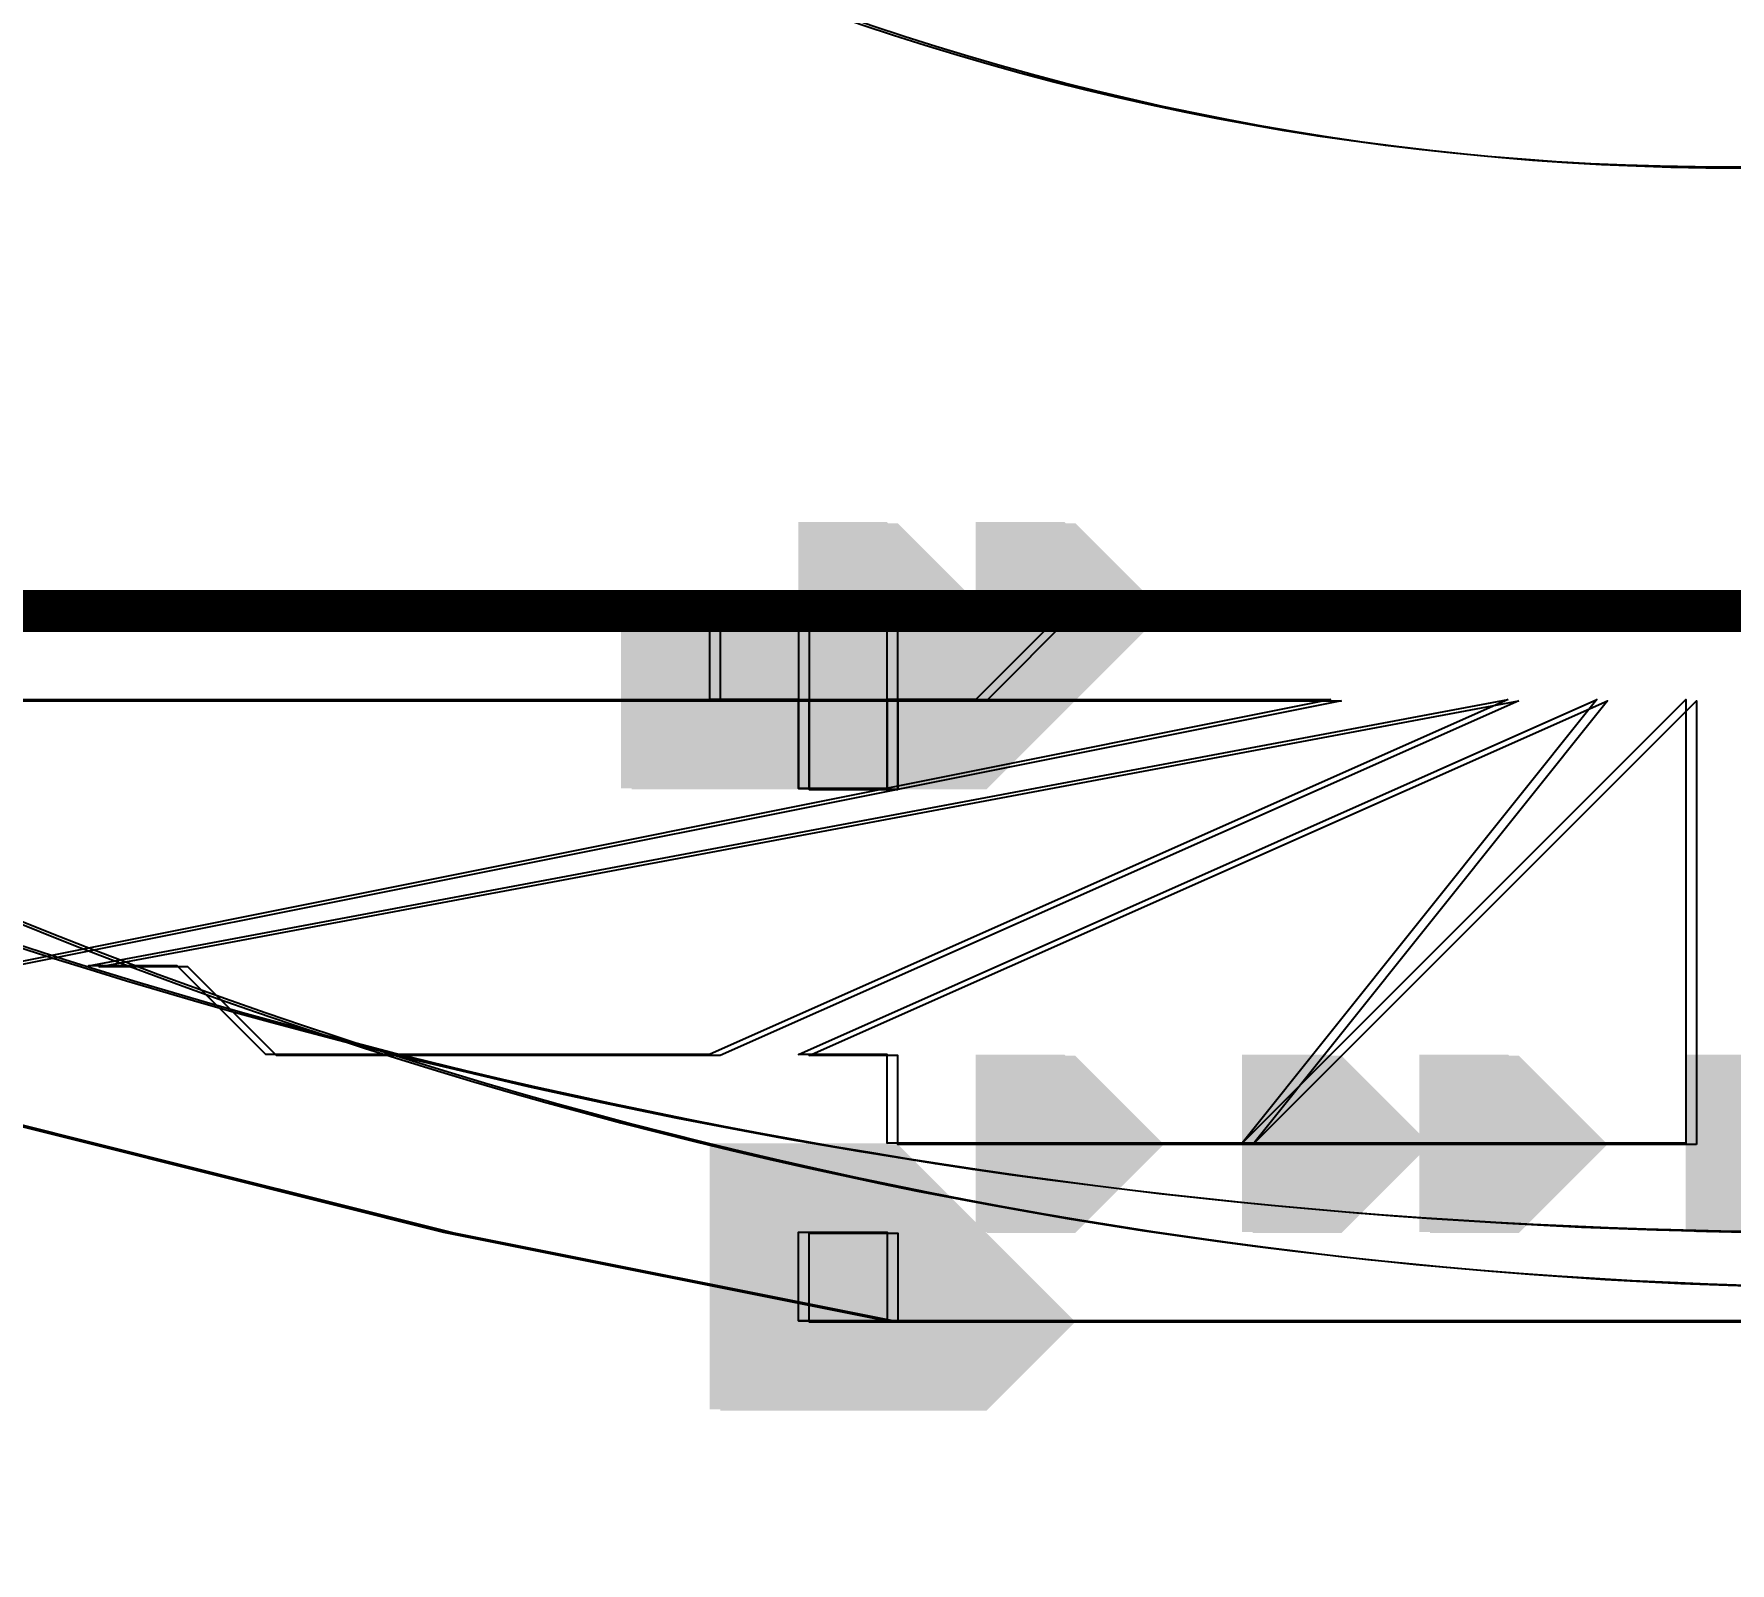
# Model space of a CAD drawing. Header units: millimetres. Extents: x -4447806 to 13389969, y -2188499 to 852203.
# Drawn here: x 3918656.2 to 3918737.2, y -597628.3 to -597555.4 of the extents above; entities that cross this region are included whole.
import ezdxf
from ezdxf import colors
from ezdxf.entities.mleader import LeaderData, LeaderLine
from ezdxf.math import Vec2, Vec3

# ---------------------------------------------------------------- set-up
doc = ezdxf.new("R2010")
doc.units = ezdxf.units.MM
doc.layers.add('АР_Отметки', color=250, linetype='Continuous', lineweight=15)
doc.layers.add('ТХ_обор_бытовое', color=14, linetype='Continuous')
doc.styles.add('ISOCPEUR', font='isocpeur.ttf', dxfattribs={"width": 0.7})

# ---------------------------------------------------------------- blocks, each defined once
blk = doc.blocks.new('У300')
at = {"layer": 'ТХ_обор_бытовое', "transparency": 33554559}
for points in [[(-230546.228, 67358.512), (-230550.461, 67358.512), (-230550.461, 67354.278), (-230546.228, 67350.045), (-230541.994, 67354.278), (-230541.994, 67358.512)], [(-230546.228, 67358.512), (-230550.461, 67358.512), (-230550.461, 67354.278), (-230546.228, 67350.045), (-230541.994, 67354.278), (-230541.994, 67358.512)], [(-230546.279, 67358.001), (-230550.512, 67358.001), (-230550.512, 67353.768), (-230546.279, 67349.534), (-230542.046, 67353.768), (-230542.046, 67358.001)], [(-230546.279, 67358.001), (-230550.512, 67358.001), (-230550.512, 67353.768), (-230546.279, 67349.534), (-230542.046, 67353.768), (-230542.046, 67358.001)], [(-230575.861, 67354.278), (-230580.095, 67354.278), (-230580.095, 67350.045), (-230575.861, 67345.811), (-230571.628, 67350.045), (-230571.628, 67354.278)], [(-230575.861, 67354.278), (-230580.095, 67354.278), (-230580.095, 67350.045), (-230575.861, 67345.811), (-230571.628, 67350.045), (-230571.628, 67354.278)], [(-230575.861, 67354.278), (-230580.095, 67354.278), (-230580.095, 67350.045), (-230575.861, 67345.811), (-230571.628, 67350.045), (-230571.628, 67354.278)], [(-230575.861, 67354.278), (-230580.095, 67354.278), (-230580.095, 67350.045), (-230575.861, 67345.811), (-230571.628, 67350.045), (-230571.628, 67354.278)], [(-230575.861, 67354.278), (-230580.095, 67354.278), (-230580.095, 67350.045), (-230575.861, 67345.811), (-230571.628, 67350.045), (-230571.628, 67354.278)], [(-230575.861, 67354.278), (-230580.095, 67354.278), (-230580.095, 67350.045), (-230575.861, 67345.811), (-230571.628, 67350.045), (-230571.628, 67354.278)], [(-230571.628, 67354.278), (-230575.861, 67354.278), (-230575.861, 67350.045), (-230571.628, 67345.811), (-230567.395, 67350.045), (-230567.395, 67354.278)], [(-230571.628, 67354.278), (-230575.861, 67354.278), (-230575.861, 67350.045), (-230571.628, 67345.811), (-230567.395, 67350.045), (-230567.395, 67354.278)], [(-230571.628, 67354.278), (-230575.861, 67354.278), (-230575.861, 67350.045), (-230571.628, 67345.811), (-230567.395, 67350.045), (-230567.395, 67354.278)], [(-230571.628, 67354.278), (-230575.861, 67354.278), (-230575.861, 67350.045), (-230571.628, 67345.811), (-230567.395, 67350.045), (-230567.395, 67354.278)], [(-230571.628, 67354.278), (-230575.861, 67354.278), (-230575.861, 67350.045), (-230571.628, 67345.811), (-230567.395, 67350.045), (-230567.395, 67354.278)], [(-230546.228, 67354.278), (-230550.461, 67354.278), (-230550.461, 67350.045), (-230546.228, 67345.811), (-230541.994, 67350.045), (-230541.994, 67354.278)], [(-230546.228, 67354.278), (-230550.461, 67354.278), (-230550.461, 67350.045), (-230546.228, 67345.811), (-230541.994, 67350.045), (-230541.994, 67354.278)], [(-230546.228, 67354.278), (-230550.461, 67354.278), (-230550.461, 67350.045), (-230546.228, 67345.811), (-230541.994, 67350.045), (-230541.994, 67354.278)], [(-230575.913, 67353.768), (-230580.146, 67353.768), (-230580.146, 67349.534), (-230575.913, 67345.301), (-230571.679, 67349.534), (-230571.679, 67353.768)], [(-230575.913, 67353.768), (-230580.146, 67353.768), (-230580.146, 67349.534), (-230575.913, 67345.301), (-230571.679, 67349.534), (-230571.679, 67353.768)], [(-230575.913, 67353.768), (-230580.146, 67353.768), (-230580.146, 67349.534), (-230575.913, 67345.301), (-230571.679, 67349.534), (-230571.679, 67353.768)], [(-230575.913, 67353.768), (-230580.146, 67353.768), (-230580.146, 67349.534), (-230575.913, 67345.301), (-230571.679, 67349.534), (-230571.679, 67353.768)], [(-230575.913, 67353.768), (-230580.146, 67353.768), (-230580.146, 67349.534), (-230575.913, 67345.301), (-230571.679, 67349.534), (-230571.679, 67353.768)], [(-230575.913, 67353.768), (-230580.146, 67353.768), (-230580.146, 67349.534), (-230575.913, 67345.301), (-230571.679, 67349.534), (-230571.679, 67353.768)], [(-230571.679, 67353.768), (-230575.913, 67353.768), (-230575.913, 67349.534), (-230571.679, 67345.301), (-230567.446, 67349.534), (-230567.446, 67353.768)], [(-230571.679, 67353.768), (-230575.913, 67353.768), (-230575.913, 67349.534), (-230571.679, 67345.301), (-230567.446, 67349.534), (-230567.446, 67353.768)], [(-230571.679, 67353.768), (-230575.913, 67353.768), (-230575.913, 67349.534), (-230571.679, 67345.301), (-230567.446, 67349.534), (-230567.446, 67353.768)], [(-230571.679, 67353.768), (-230575.913, 67353.768), (-230575.913, 67349.534), (-230571.679, 67345.301), (-230567.446, 67349.534), (-230567.446, 67353.768)], [(-230571.679, 67353.768), (-230575.913, 67353.768), (-230575.913, 67349.534), (-230571.679, 67345.301), (-230567.446, 67349.534), (-230567.446, 67353.768)], [(-230546.279, 67353.768), (-230550.512, 67353.768), (-230550.512, 67349.534), (-230546.279, 67345.301), (-230542.046, 67349.534), (-230542.046, 67353.768)], [(-230546.279, 67353.768), (-230550.512, 67353.768), (-230550.512, 67349.534), (-230546.279, 67345.301), (-230542.046, 67349.534), (-230542.046, 67353.768)], [(-230546.279, 67353.768), (-230550.512, 67353.768), (-230550.512, 67349.534), (-230546.279, 67345.301), (-230542.046, 67349.534), (-230542.046, 67353.768)], [(-230575.861, 67350.045), (-230580.095, 67350.045), (-230580.095, 67345.811), (-230575.861, 67341.578), (-230571.628, 67345.811), (-230571.628, 67350.045)], [(-230575.861, 67350.045), (-230580.095, 67350.045), (-230580.095, 67345.811), (-230575.861, 67341.578), (-230571.628, 67345.811), (-230571.628, 67350.045)], [(-230575.861, 67350.045), (-230580.095, 67350.045), (-230580.095, 67345.811), (-230575.861, 67341.578), (-230571.628, 67345.811), (-230571.628, 67350.045)], [(-230575.861, 67350.045), (-230580.095, 67350.045), (-230580.095, 67345.811), (-230575.861, 67341.578), (-230571.628, 67345.811), (-230571.628, 67350.045)], [(-230575.861, 67350.045), (-230580.095, 67350.045), (-230580.095, 67345.811), (-230575.861, 67341.578), (-230571.628, 67345.811), (-230571.628, 67350.045)], [(-230575.861, 67350.045), (-230580.095, 67350.045), (-230580.095, 67345.811), (-230575.861, 67341.578), (-230571.628, 67345.811), (-230571.628, 67350.045)], [(-230575.861, 67350.045), (-230580.095, 67350.045), (-230580.095, 67345.811), (-230575.861, 67341.578), (-230571.628, 67345.811), (-230571.628, 67350.045)], [(-230575.861, 67350.045), (-230580.095, 67350.045), (-230580.095, 67345.811), (-230575.861, 67341.578), (-230571.628, 67345.811), (-230571.628, 67350.045)], [(-230575.861, 67350.045), (-230580.095, 67350.045), (-230580.095, 67345.811), (-230575.861, 67341.578), (-230571.628, 67345.811), (-230571.628, 67350.045)], [(-230575.861, 67350.045), (-230580.095, 67350.045), (-230580.095, 67345.811), (-230575.861, 67341.578), (-230571.628, 67345.811), (-230571.628, 67350.045)], [(-230575.861, 67350.045), (-230580.095, 67350.045), (-230580.095, 67345.811), (-230575.861, 67341.578), (-230571.628, 67345.811), (-230571.628, 67350.045)], [(-230575.861, 67350.045), (-230580.095, 67350.045), (-230580.095, 67345.811), (-230575.861, 67341.578), (-230571.628, 67345.811), (-230571.628, 67350.045)], [(-230575.861, 67350.045), (-230580.095, 67350.045), (-230580.095, 67345.811), (-230575.861, 67341.578), (-230571.628, 67345.811), (-230571.628, 67350.045)], [(-230571.628, 67350.045), (-230575.861, 67350.045), (-230575.861, 67345.811), (-230571.628, 67341.578), (-230567.395, 67345.811), (-230567.395, 67350.045)], [(-230571.628, 67350.045), (-230575.861, 67350.045), (-230575.861, 67345.811), (-230571.628, 67341.578), (-230567.395, 67345.811), (-230567.395, 67350.045)], [(-230571.628, 67350.045), (-230575.861, 67350.045), (-230575.861, 67345.811), (-230571.628, 67341.578), (-230567.395, 67345.811), (-230567.395, 67350.045)], [(-230571.628, 67350.045), (-230575.861, 67350.045), (-230575.861, 67345.811), (-230571.628, 67341.578), (-230567.395, 67345.811), (-230567.395, 67350.045)], [(-230571.628, 67350.045), (-230575.861, 67350.045), (-230575.861, 67345.811), (-230571.628, 67341.578), (-230567.395, 67345.811), (-230567.395, 67350.045)], [(-230571.628, 67350.045), (-230575.861, 67350.045), (-230575.861, 67345.811), (-230571.628, 67341.578), (-230567.395, 67345.811), (-230567.395, 67350.045)], [(-230571.628, 67350.045), (-230575.861, 67350.045), (-230575.861, 67345.811), (-230571.628, 67341.578), (-230567.395, 67345.811), (-230567.395, 67350.045)], [(-230571.628, 67350.045), (-230575.861, 67350.045), (-230575.861, 67345.811), (-230571.628, 67341.578), (-230567.395, 67345.811), (-230567.395, 67350.045)], [(-230546.228, 67350.045), (-230550.461, 67350.045), (-230550.461, 67345.811), (-230546.228, 67341.578), (-230541.994, 67345.811), (-230541.994, 67350.045)], [(-230541.994, 67350.045), (-230546.228, 67350.045), (-230546.228, 67345.811), (-230541.994, 67341.578), (-230537.761, 67345.811), (-230537.761, 67350.045)], [(-230575.913, 67349.534), (-230580.146, 67349.534), (-230580.146, 67345.301), (-230575.913, 67341.067), (-230571.679, 67345.301), (-230571.679, 67349.534)], [(-230575.913, 67349.534), (-230580.146, 67349.534), (-230580.146, 67345.301), (-230575.913, 67341.067), (-230571.679, 67345.301), (-230571.679, 67349.534)], [(-230575.913, 67349.534), (-230580.146, 67349.534), (-230580.146, 67345.301), (-230575.913, 67341.067), (-230571.679, 67345.301), (-230571.679, 67349.534)], [(-230575.913, 67349.534), (-230580.146, 67349.534), (-230580.146, 67345.301), (-230575.913, 67341.067), (-230571.679, 67345.301), (-230571.679, 67349.534)], [(-230575.913, 67349.534), (-230580.146, 67349.534), (-230580.146, 67345.301), (-230575.913, 67341.067), (-230571.679, 67345.301), (-230571.679, 67349.534)], [(-230575.913, 67349.534), (-230580.146, 67349.534), (-230580.146, 67345.301), (-230575.913, 67341.067), (-230571.679, 67345.301), (-230571.679, 67349.534)], [(-230575.913, 67349.534), (-230580.146, 67349.534), (-230580.146, 67345.301), (-230575.913, 67341.067), (-230571.679, 67345.301), (-230571.679, 67349.534)], [(-230575.913, 67349.534), (-230580.146, 67349.534), (-230580.146, 67345.301), (-230575.913, 67341.067), (-230571.679, 67345.301), (-230571.679, 67349.534)], [(-230575.913, 67349.534), (-230580.146, 67349.534), (-230580.146, 67345.301), (-230575.913, 67341.067), (-230571.679, 67345.301), (-230571.679, 67349.534)], [(-230575.913, 67349.534), (-230580.146, 67349.534), (-230580.146, 67345.301), (-230575.913, 67341.067), (-230571.679, 67345.301), (-230571.679, 67349.534)], [(-230575.913, 67349.534), (-230580.146, 67349.534), (-230580.146, 67345.301), (-230575.913, 67341.067), (-230571.679, 67345.301), (-230571.679, 67349.534)], [(-230575.913, 67349.534), (-230580.146, 67349.534), (-230580.146, 67345.301), (-230575.913, 67341.067), (-230571.679, 67345.301), (-230571.679, 67349.534)], [(-230575.913, 67349.534), (-230580.146, 67349.534), (-230580.146, 67345.301), (-230575.913, 67341.067), (-230571.679, 67345.301), (-230571.679, 67349.534)], [(-230571.679, 67349.534), (-230575.913, 67349.534), (-230575.913, 67345.301), (-230571.679, 67341.067), (-230567.446, 67345.301), (-230567.446, 67349.534)], [(-230571.679, 67349.534), (-230575.913, 67349.534), (-230575.913, 67345.301), (-230571.679, 67341.067), (-230567.446, 67345.301), (-230567.446, 67349.534)], [(-230571.679, 67349.534), (-230575.913, 67349.534), (-230575.913, 67345.301), (-230571.679, 67341.067), (-230567.446, 67345.301), (-230567.446, 67349.534)], [(-230571.679, 67349.534), (-230575.913, 67349.534), (-230575.913, 67345.301), (-230571.679, 67341.067), (-230567.446, 67345.301), (-230567.446, 67349.534)], [(-230571.679, 67349.534), (-230575.913, 67349.534), (-230575.913, 67345.301), (-230571.679, 67341.067), (-230567.446, 67345.301), (-230567.446, 67349.534)], [(-230571.679, 67349.534), (-230575.913, 67349.534), (-230575.913, 67345.301), (-230571.679, 67341.067), (-230567.446, 67345.301), (-230567.446, 67349.534)], [(-230571.679, 67349.534), (-230575.913, 67349.534), (-230575.913, 67345.301), (-230571.679, 67341.067), (-230567.446, 67345.301), (-230567.446, 67349.534)], [(-230571.679, 67349.534), (-230575.913, 67349.534), (-230575.913, 67345.301), (-230571.679, 67341.067), (-230567.446, 67345.301), (-230567.446, 67349.534)], [(-230546.279, 67349.534), (-230550.512, 67349.534), (-230550.512, 67345.301), (-230546.279, 67341.067), (-230542.046, 67345.301), (-230542.046, 67349.534)], [(-230542.046, 67349.534), (-230546.279, 67349.534), (-230546.279, 67345.301), (-230542.046, 67341.067), (-230537.812, 67345.301), (-230537.812, 67349.534)], [(-230575.913, 67345.301), (-230580.146, 67345.301), (-230580.146, 67341.067), (-230575.913, 67336.834), (-230571.679, 67341.067), (-230571.679, 67345.301)], [(-230575.861, 67345.811), (-230580.095, 67345.811), (-230580.095, 67341.578), (-230575.861, 67337.345), (-230571.628, 67341.578), (-230571.628, 67345.811)], [(-230546.279, 67345.301), (-230550.512, 67345.301), (-230550.512, 67341.067), (-230546.279, 67336.834), (-230542.046, 67341.067), (-230542.046, 67345.301)], [(-230546.279, 67345.301), (-230550.512, 67345.301), (-230550.512, 67341.067), (-230546.279, 67336.834), (-230542.046, 67341.067), (-230542.046, 67345.301)], [(-230546.279, 67345.301), (-230550.512, 67345.301), (-230550.512, 67341.067), (-230546.279, 67336.834), (-230542.046, 67341.067), (-230542.046, 67345.301)], [(-230546.279, 67345.301), (-230550.512, 67345.301), (-230550.512, 67341.067), (-230546.279, 67336.834), (-230542.046, 67341.067), (-230542.046, 67345.301)], [(-230546.228, 67345.811), (-230550.461, 67345.811), (-230550.461, 67341.578), (-230546.228, 67337.345), (-230541.994, 67341.578), (-230541.994, 67345.811)], [(-230546.228, 67345.811), (-230550.461, 67345.811), (-230550.461, 67341.578), (-230546.228, 67337.345), (-230541.994, 67341.578), (-230541.994, 67345.811)], [(-230546.228, 67345.811), (-230550.461, 67345.811), (-230550.461, 67341.578), (-230546.228, 67337.345), (-230541.994, 67341.578), (-230541.994, 67345.811)], [(-230546.228, 67345.811), (-230550.461, 67345.811), (-230550.461, 67341.578), (-230546.228, 67337.345), (-230541.994, 67341.578), (-230541.994, 67345.811)], [(-230567.395, 67341.578), (-230571.628, 67341.578), (-230571.628, 67337.345), (-230567.395, 67333.111), (-230563.161, 67337.345), (-230563.161, 67341.578)], [(-230541.994, 67341.578), (-230546.228, 67341.578), (-230546.228, 67337.345), (-230541.994, 67333.111), (-230537.761, 67337.345), (-230537.761, 67341.578)], [(-230541.994, 67341.578), (-230546.228, 67341.578), (-230546.228, 67337.345), (-230541.994, 67333.111), (-230537.761, 67337.345), (-230537.761, 67341.578)], [(-230567.446, 67341.067), (-230571.679, 67341.067), (-230571.679, 67336.834), (-230567.446, 67332.601), (-230563.212, 67336.834), (-230563.212, 67341.067)], [(-230542.046, 67341.067), (-230546.279, 67341.067), (-230546.279, 67336.834), (-230542.046, 67332.601), (-230537.812, 67336.834), (-230537.812, 67341.067)], [(-230542.046, 67341.067), (-230546.279, 67341.067), (-230546.279, 67336.834), (-230542.046, 67332.601), (-230537.812, 67336.834), (-230537.812, 67341.067)], [(-230567.446, 67328.367), (-230571.679, 67328.367), (-230571.679, 67324.134), (-230567.446, 67319.901), (-230563.212, 67324.134), (-230563.212, 67328.367)], [(-230567.395, 67328.878), (-230571.628, 67328.878), (-230571.628, 67324.645), (-230567.395, 67320.411), (-230563.161, 67324.645), (-230563.161, 67328.878)], [(-230567.395, 67320.411), (-230571.628, 67320.411), (-230571.628, 67316.178), (-230567.395, 67311.945), (-230563.161, 67316.178), (-230563.161, 67320.411)], [(-230567.446, 67319.901), (-230571.679, 67319.901), (-230571.679, 67315.667), (-230567.446, 67311.434), (-230563.212, 67315.667), (-230563.212, 67319.901)], [(-230567.446, 67307.201), (-230571.679, 67307.201), (-230571.679, 67302.967), (-230567.446, 67298.734), (-230563.212, 67302.967), (-230563.212, 67307.201)], [(-230567.395, 67307.711), (-230571.628, 67307.711), (-230571.628, 67303.478), (-230567.395, 67299.244), (-230563.161, 67303.478), (-230563.161, 67307.711)]]:
    blk.add_hatch(color=256, dxfattribs=at).paths.add_polyline_path(points)
at = {"layer": 'ТХ_обор_бытовое', "const_width": 2}
blk.add_lwpolyline([(-230216.026, 67468.579), (-230216.026, 67142.61), (-230541.994, 67142.61), (-230541.994, 67468.579)], close=True, dxfattribs=at)
at = {"layer": 'ТХ_обор_бытовое'}
for points in [[(-230567.395, 67214.577), (-230571.628, 67235.744), (-230571.628, 67252.678), (-230575.861, 67278.078), (-230575.861, 67299.244), (-230575.861, 67324.645), (-230575.861, 67345.811), (-230571.628, 67366.978), (-230567.395, 67383.912), (-230563.161, 67400.845)], [(-230563.161, 67400.845), (-230567.395, 67383.912), (-230571.628, 67366.978), (-230575.861, 67345.811), (-230575.861, 67324.645), (-230575.861, 67299.244), (-230575.861, 67278.078), (-230571.628, 67252.678), (-230571.628, 67235.744), (-230567.395, 67214.577)], [(-230567.395, 67214.577), (-230571.628, 67235.744), (-230571.628, 67252.678), (-230575.861, 67278.078), (-230575.861, 67299.244), (-230575.861, 67324.645), (-230575.861, 67345.811), (-230571.628, 67366.978), (-230567.395, 67383.912), (-230563.161, 67400.845), (-230558.928, 67413.545), (-230554.695, 67422.012), (-230541.994, 67430.479)], [(-230571.628, 67366.978), (-230575.861, 67345.811), (-230575.861, 67324.645), (-230575.861, 67299.244), (-230575.861, 67278.078)], [(-230541.994, 67354.278), (-230546.228, 67354.278), (-230546.228, 67350.045), (-230550.461, 67350.045), (-230550.461, 67345.811), (-230546.228, 67345.811), (-230546.228, 67341.578), (-230541.994, 67337.345), (-230546.228, 67341.578), (-230546.228, 67345.811), (-230550.461, 67345.811), (-230550.461, 67350.045), (-230546.228, 67350.045), (-230546.228, 67354.278)], [(-230575.861, 67350.045), (-230575.861, 67345.811), (-230575.861, 67350.045), (-230571.628, 67350.045), (-230571.628, 67345.811), (-230575.861, 67345.811)], [(-230541.994, 67350.045), (-230546.228, 67350.045), (-230546.228, 67345.811), (-230541.994, 67345.811)]]:
    blk.add_lwpolyline(points, dxfattribs=at)
at = {"layer": 'ТХ_обор_бытовое', "elevation": -0.565}
for points in [[(-230567.446, 67214.067), (-230571.679, 67235.233), (-230571.679, 67252.167), (-230575.913, 67277.567), (-230575.913, 67298.734), (-230575.913, 67324.134), (-230575.913, 67345.301), (-230571.679, 67366.468), (-230567.446, 67383.401), (-230563.212, 67400.335)], [(-230563.212, 67400.335), (-230567.446, 67383.401), (-230571.679, 67366.468), (-230575.913, 67345.301), (-230575.913, 67324.134), (-230575.913, 67298.734), (-230575.913, 67277.567), (-230571.679, 67252.167), (-230571.679, 67235.233), (-230567.446, 67214.067)], [(-230567.446, 67214.067), (-230571.679, 67235.233), (-230571.679, 67252.167), (-230575.913, 67277.567), (-230575.913, 67298.734), (-230575.913, 67324.134), (-230575.913, 67345.301), (-230571.679, 67366.468), (-230567.446, 67383.401), (-230563.212, 67400.335), (-230558.979, 67413.035), (-230554.746, 67421.501), (-230542.046, 67429.968)], [(-230571.679, 67366.468), (-230575.913, 67345.301), (-230575.913, 67324.134), (-230575.913, 67298.734), (-230575.913, 67277.567)], [(-230542.046, 67353.768), (-230546.279, 67353.768), (-230546.279, 67349.534), (-230550.512, 67349.534), (-230550.512, 67345.301), (-230546.279, 67345.301), (-230546.279, 67341.067), (-230542.046, 67336.834), (-230546.279, 67341.067), (-230546.279, 67345.301), (-230550.512, 67345.301), (-230550.512, 67349.534), (-230546.279, 67349.534), (-230546.279, 67353.768)], [(-230575.913, 67349.534), (-230575.913, 67345.301), (-230575.913, 67349.534), (-230571.679, 67349.534), (-230571.679, 67345.301), (-230575.913, 67345.301)], [(-230542.046, 67349.534), (-230546.279, 67349.534), (-230546.279, 67345.301), (-230542.046, 67345.301)]]:
    blk.add_lwpolyline(points, dxfattribs=at)
blk.add_lwpolyline([(-230546.279, 67417.268), (-230542.046, 67417.268, 0.248454), (-230550.512, 67192.9, -0.207133)], format="xyb", close=True, dxfattribs=at)
at = {"layer": 'ТХ_обор_бытовое'}
blk.add_lwpolyline([(-230546.228, 67417.779), (-230541.994, 67417.779, 0.248454), (-230550.461, 67193.41, -0.207133)], format="xyb", close=True, dxfattribs=at)
for points in [[(-230546.228, 67324.645), (-230558.928, 67388.145), (-230558.928, 67392.378), (-230554.695, 67400.845), (-230554.695, 67405.078), (-230550.461, 67409.312), (-230546.228, 67413.545)], [(-230546.228, 67316.178), (-230563.161, 67354.278), (-230563.161, 67358.512), (-230563.161, 67362.745), (-230563.161, 67366.978), (-230563.161, 67371.212), (-230563.161, 67375.445), (-230558.928, 67379.678), (-230558.928, 67383.912)], [(-230567.395, 67328.878), (-230567.395, 67333.111), (-230567.395, 67337.345), (-230567.395, 67341.578), (-230567.395, 67345.811), (-230563.161, 67345.811), (-230563.161, 67350.045), (-230546.228, 67311.945)], [(-230567.395, 67307.711), (-230567.395, 67311.945), (-230567.395, 67316.178), (-230567.395, 67320.411), (-230567.395, 67324.645), (-230567.395, 67328.878), (-230546.228, 67307.711)]]:
    blk.add_lwpolyline(points, close=True, dxfattribs=at)
at = {"layer": 'ТХ_обор_бытовое', "elevation": -0.565}
for points in [[(-230546.279, 67324.134), (-230558.979, 67387.634), (-230558.979, 67391.868), (-230554.746, 67400.335), (-230554.746, 67404.568), (-230550.512, 67408.801), (-230546.279, 67413.035)], [(-230546.279, 67315.667), (-230563.212, 67353.768), (-230563.212, 67358.001), (-230563.212, 67362.234), (-230563.212, 67366.468), (-230563.212, 67370.701), (-230563.212, 67374.934), (-230558.979, 67379.168), (-230558.979, 67383.401)], [(-230567.446, 67328.367), (-230567.446, 67332.601), (-230567.446, 67336.834), (-230567.446, 67341.067), (-230567.446, 67345.301), (-230563.212, 67345.301), (-230563.212, 67349.534), (-230546.279, 67311.434)], [(-230567.446, 67307.201), (-230567.446, 67311.434), (-230567.446, 67315.667), (-230567.446, 67319.901), (-230567.446, 67324.134), (-230567.446, 67328.367), (-230546.279, 67307.201)]]:
    blk.add_lwpolyline(points, close=True, dxfattribs=at)
at = {"layer": 'ТХ_обор_бытовое'}
for centre in [(-230391.761, 67305.084, -0.565), (-230391.761, 67305.084, -0.565), (-230391.71, 67305.595), (-230391.71, 67305.595)]:
    blk.add_circle(centre, 129.117, dxfattribs=at)
blk = doc.blocks.new('_DotSmall')
at = {"color": 0, "linetype": 'ByBlock', "const_width": 0.5}
blk.add_lwpolyline([(-0.0625, 0, 1), (0.0625, 0, 1)], format="xyb", close=True, dxfattribs=at)

msp = doc.modelspace()

# ---------------------------------------------------------------- block references
at = {"layer": 'ТХ_обор_бытовое', "rotation": 90}
msp.add_blockref('У300', (3986042.751, -367040.918), dxfattribs=at)

# ---------------------------------------------------------------- leaders
at = {"layer": 'АР_Отметки'}
ml = msp.add_multileader_mtext('Standard', dxfattribs=at)
ml.set_content('+12,650', color=256, style='ISOCPEUR')
ml.set_leader_properties(color=256, linetype='Continuous', lineweight=-1)
ml.set_arrow_properties(name='DOTSMALL')
ml.build(insert=Vec2(0, 0))
ml.multileader.update_dxf_attribs({"has_text_frame": 1, "text_left_attachment_type": 4, "text_right_attachment_type": 4, "dogleg_length": 100, "arrow_head_size": 180})
ctx = ml.context
ctx.base_point, ctx.char_height, ctx.arrow_head_size, ctx.landing_gap_size, ctx.plane_origin = Vec3(4173192.858, -616454.571), 250, 180, 50, Vec3(4198428.775, -628077.691)
ctx.left_attachment, ctx.right_attachment = 4, 4
notes = []
notes.append((ctx, [(0, (0, 0, 0), (0, 0), (1, 0), 1, [])]))
ctx.mtext.insert, ctx.mtext.width, ctx.mtext.line_spacing_style, ctx.mtext.flow_direction = Vec3(4173242.858, -616121.238), 852.69703, 2, 5
ml = msp.add_multileader_mtext('Standard', dxfattribs=at)
ml.set_content('+12,200', color=256, style='ISOCPEUR')
ml.set_leader_properties(color=256, linetype='Continuous', lineweight=-1)
ml.set_arrow_properties(name='DOTSMALL')
ml.build(insert=Vec2(0, 0))
ml.multileader.update_dxf_attribs({"has_text_frame": 1, "text_left_attachment_type": 4, "text_right_attachment_type": 4, "dogleg_length": 100, "arrow_head_size": 180})
ctx = ml.context
ctx.base_point, ctx.char_height, ctx.arrow_head_size, ctx.landing_gap_size, ctx.plane_origin = Vec3(4173192.858, -615870.252), 250, 180, 50, Vec3(4198428.775, -627493.371)
ctx.left_attachment, ctx.right_attachment = 4, 4
notes.append((ctx, [(0, (0, 0, 0), (0, 0), (1, 0), 1, [])]))
ctx.mtext.insert, ctx.mtext.width, ctx.mtext.line_spacing_style, ctx.mtext.flow_direction = Vec3(4173242.858, -615536.919), 852.69703, 2, 5
ml = msp.add_multileader_mtext('Standard', dxfattribs=at)
ml.set_content('+12,200', color=256, style='ISOCPEUR')
ml.set_leader_properties(color=256, linetype='Continuous', lineweight=-1)
ml.set_arrow_properties(name='DOTSMALL')
ml.build(insert=Vec2(0, 0))
ml.multileader.update_dxf_attribs({"has_text_frame": 1, "text_left_attachment_type": 4, "text_right_attachment_type": 4, "dogleg_length": 100, "arrow_head_size": 180})
ctx = ml.context
ctx.base_point, ctx.char_height, ctx.arrow_head_size, ctx.landing_gap_size, ctx.plane_origin, ctx.plane_x_axis, ctx.plane_y_axis = Vec3(4194345.654, -603413.45), 250, 180, 50, Vec3(4206493.181, -578177.533), Vec3(0, 1), Vec3(-1, 0)
ctx.left_attachment, ctx.right_attachment = 4, 4
notes.append((ctx, [(0, (0, 0, 0), (0, 0), (1, 0), 1, [])]))
ctx.mtext.insert, ctx.mtext.text_direction, ctx.mtext.rotation, ctx.mtext.width, ctx.mtext.line_spacing_style, ctx.mtext.flow_direction = Vec3(4194012.32, -603363.45), Vec3(0, 1), 1.570796, 852.69703, 2, 5
ml = msp.add_multileader_mtext('Standard', dxfattribs=at)
ml.set_content('+12,200', color=256, style='ISOCPEUR')
ml.set_leader_properties(color=256, linetype='Continuous', lineweight=-1)
ml.set_arrow_properties(name='DOTSMALL')
ml.build(insert=Vec2(0, 0))
ml.multileader.update_dxf_attribs({"has_text_frame": 1, "text_left_attachment_type": 4, "text_right_attachment_type": 4, "dogleg_length": 100, "arrow_head_size": 180})
ctx = ml.context
ctx.base_point, ctx.char_height, ctx.arrow_head_size, ctx.landing_gap_size, ctx.plane_origin, ctx.plane_x_axis, ctx.plane_y_axis = Vec3(4203973.128, -603306.386), 250, 180, 50, Vec3(4216120.655, -578070.469), Vec3(0, 1), Vec3(-1, 0)
ctx.left_attachment, ctx.right_attachment = 4, 4
notes.append((ctx, [(0, (0, 0, 0), (0, 0), (1, 0), 1, [])]))
ctx.mtext.insert, ctx.mtext.text_direction, ctx.mtext.rotation, ctx.mtext.width, ctx.mtext.line_spacing_style, ctx.mtext.flow_direction = Vec3(4203639.795, -603256.386), Vec3(0, 1), 1.570796, 852.69703, 2, 5
ml = msp.add_multileader_mtext('Standard', dxfattribs=at)
ml.set_content('+11,900', color=256, style='ISOCPEUR')
ml.set_leader_properties(color=256, linetype='Continuous', lineweight=-1)
ml.set_arrow_properties(name='DOTSMALL')
ml.build(insert=Vec2(0, 0))
ml.multileader.update_dxf_attribs({"has_text_frame": 1, "text_left_attachment_type": 4, "text_right_attachment_type": 4, "dogleg_length": 100, "arrow_head_size": 180})
ctx = ml.context
ctx.base_point, ctx.char_height, ctx.arrow_head_size, ctx.landing_gap_size, ctx.plane_origin = Vec3(4224115.308, -615082.206), 250, 180, 50, Vec3(4249351.225, -627229.733)
ctx.left_attachment, ctx.right_attachment = 4, 4
notes.append((ctx, [(0, (0, 0, 0), (0, 0), (1, 0), 1, [])]))
ctx.mtext.insert, ctx.mtext.rotation, ctx.mtext.width, ctx.mtext.line_spacing_style, ctx.mtext.flow_direction = Vec3(4224165.308, -614748.873), 6.283185, 852.69703, 2, 5
ml = msp.add_multileader_mtext('Standard', dxfattribs=at)
ml.set_content('+8,000', color=256, style='ISOCPEUR')
ml.set_leader_properties(color=256, linetype='Continuous', lineweight=-1)
ml.set_arrow_properties(name='DOTSMALL')
ml.build(insert=Vec2(0, 0))
ml.multileader.update_dxf_attribs({"has_text_frame": 1, "text_left_attachment_type": 4, "text_right_attachment_type": 4, "dogleg_length": 100, "arrow_head_size": 180})
ctx = ml.context
ctx.base_point, ctx.char_height, ctx.arrow_head_size, ctx.landing_gap_size, ctx.plane_origin = Vec3(4086928.371, -613494.71), 250, 180, 50, Vec3(4111814.34, -625819.264)
ctx.left_attachment, ctx.right_attachment = 4, 4
notes.append((ctx, [(0, (0, 0, 0), (0, 0), (1, 0), 1, [])]))
ctx.mtext.insert, ctx.mtext.rotation, ctx.mtext.width, ctx.mtext.line_spacing_style, ctx.mtext.flow_direction = Vec3(4086978.371, -613161.377), 6.283185, 852.69703, 2, 5
ml = msp.add_multileader_mtext('Standard', dxfattribs=at)
ml.set_content('+8,300', color=256, style='ISOCPEUR')
ml.set_leader_properties(color=256, linetype='Continuous', lineweight=-1)
ml.set_arrow_properties(name='DOTSMALL')
ml.build(insert=Vec2(0, 0))
ml.multileader.update_dxf_attribs({"has_text_frame": 1, "text_left_attachment_type": 4, "text_right_attachment_type": 4, "dogleg_length": 100, "arrow_head_size": 180})
ctx = ml.context
ctx.base_point, ctx.char_height, ctx.arrow_head_size, ctx.landing_gap_size, ctx.plane_origin, ctx.plane_x_axis, ctx.plane_y_axis = Vec3(4067022.488, -603621.469), 250, 180, 50, Vec3(4077000.755, -579152.505), Vec3(0, 1), Vec3(-1, 0)
ctx.left_attachment, ctx.right_attachment = 4, 4
notes.append((ctx, [(0, (0, 0, 0), (0, 0), (1, 0), 1, [])]))
ctx.mtext.insert, ctx.mtext.text_direction, ctx.mtext.rotation, ctx.mtext.width, ctx.mtext.line_spacing_style, ctx.mtext.flow_direction = Vec3(4066689.155, -603571.469), Vec3(0, 1), 1.570796, 852.69703, 2, 5
ml = msp.add_multileader_mtext('Standard', dxfattribs=at)
ml.set_content('+8,300', color=256, style='ISOCPEUR')
ml.set_leader_properties(color=256, linetype='Continuous', lineweight=-1)
ml.set_arrow_properties(name='DOTSMALL')
ml.build(insert=Vec2(0, 0))
ml.multileader.update_dxf_attribs({"has_text_frame": 1, "text_left_attachment_type": 4, "text_right_attachment_type": 4, "dogleg_length": 100, "arrow_head_size": 180})
ctx = ml.context
ctx.base_point, ctx.char_height, ctx.arrow_head_size, ctx.landing_gap_size, ctx.plane_origin, ctx.plane_x_axis, ctx.plane_y_axis = Vec3(4057374.135, -603621.468), 250, 180, 50, Vec3(4067352.402, -579152.505), Vec3(0, 1), Vec3(-1, 0)
ctx.left_attachment, ctx.right_attachment = 4, 4
notes.append((ctx, [(0, (0, 0, 0), (0, 0), (1, 0), 1, [])]))
ctx.mtext.insert, ctx.mtext.text_direction, ctx.mtext.rotation, ctx.mtext.width, ctx.mtext.line_spacing_style, ctx.mtext.flow_direction = Vec3(4057040.802, -603571.468), Vec3(0, 1), 1.570796, 852.69703, 2, 5
ml = msp.add_multileader_mtext('Standard', dxfattribs=at)
ml.set_content('%%P0,000', color=256, style='ISOCPEUR')
ml.set_leader_properties(color=256, linetype='Continuous', lineweight=-1)
ml.set_arrow_properties(name='DOTSMALL')
ml.build(insert=Vec2(0, 0))
ml.multileader.update_dxf_attribs({"has_text_frame": 1, "text_left_attachment_type": 4, "text_right_attachment_type": 4, "dogleg_length": 100, "arrow_head_size": 180})
ctx = ml.context
ctx.base_point, ctx.char_height, ctx.arrow_head_size, ctx.landing_gap_size, ctx.plane_origin = Vec3(3974787.854, -606606.833), 250, 180, 50, Vec3(3974706.46, -607874.397)
ctx.left_attachment, ctx.right_attachment = 4, 4
notes.append((ctx, [(0, (0, 0, 0), (0, 0), (1, 0), 1, [])]))
ctx.mtext.insert, ctx.mtext.width, ctx.mtext.line_spacing_style, ctx.mtext.flow_direction = Vec3(3974837.854, -606273.5), 852.69703, 2, 5
ml = msp.add_multileader_mtext('Standard', dxfattribs=at)
ml.set_content('%%P0,000', color=256, style='ISOCPEUR')
ml.set_leader_properties(color=256, linetype='Continuous', lineweight=-1)
ml.set_arrow_properties(name='DOTSMALL')
ml.build(insert=Vec2(0, 0))
ml.multileader.update_dxf_attribs({"has_text_frame": 1, "text_left_attachment_type": 4, "text_right_attachment_type": 4, "dogleg_length": 100, "arrow_head_size": 180})
ctx = ml.context
ctx.base_point, ctx.char_height, ctx.arrow_head_size, ctx.landing_gap_size, ctx.plane_origin = Vec3(4512057.738, -603050.341), 250, 180, 50, Vec3(4511976.345, -604317.905)
ctx.left_attachment, ctx.right_attachment = 4, 4
notes.append((ctx, [(0, (0, 0, 0), (0, 0), (1, 0), 1, [])]))
ctx.mtext.insert, ctx.mtext.width, ctx.mtext.line_spacing_style, ctx.mtext.flow_direction = Vec3(4512107.738, -602717.008), 852.69703, 2, 5
ml = msp.add_multileader_mtext('Standard', dxfattribs=at)
ml.set_content('+15,850', color=256, style='ISOCPEUR')
ml.set_leader_properties(color=256, linetype='Continuous', lineweight=-1)
ml.set_arrow_properties(name='DOTSMALL')
ml.build(insert=Vec2(0, 0))
ml.multileader.update_dxf_attribs({"has_text_frame": 1, "text_left_attachment_type": 4, "text_right_attachment_type": 4, "dogleg_length": 100, "arrow_head_size": 180})
ctx = ml.context
ctx.base_point, ctx.char_height, ctx.arrow_head_size, ctx.landing_gap_size, ctx.plane_origin = Vec3(4326314.661, -599312.804), 250, 180, 50, Vec3(4327239.664, -601656.393)
ctx.left_attachment, ctx.right_attachment = 4, 4
notes.append((ctx, [(0, (0, 0, 0), (0, 0), (1, 0), 1, [])]))
ctx.mtext.insert, ctx.mtext.width, ctx.mtext.line_spacing_style, ctx.mtext.flow_direction = Vec3(4326364.661, -598979.47), 852.69703, 2, 5
ml = msp.add_multileader_mtext('Standard', dxfattribs=at)
ml.set_content('%%P0,000', color=256, style='ISOCPEUR')
ml.set_leader_properties(color=256, linetype='Continuous', lineweight=-1)
ml.set_arrow_properties(name='DOTSMALL')
ml.build(insert=Vec2(0, 0))
ml.multileader.update_dxf_attribs({"has_text_frame": 1, "text_left_attachment_type": 4, "text_right_attachment_type": 4, "dogleg_length": 100, "arrow_head_size": 180})
ctx = ml.context
ctx.base_point, ctx.char_height, ctx.arrow_head_size, ctx.landing_gap_size, ctx.plane_origin = Vec3(4109319.716, -604220.7, 0), 250, 180, 50, Vec3(4109238.323, -605488.264, 0)
ctx.left_attachment, ctx.right_attachment = 4, 4
notes.append((ctx, [(0, (0, 0, 0), (0, 0), (1, 0), 1, [])]))
ctx.mtext.insert, ctx.mtext.width, ctx.mtext.line_spacing_style, ctx.mtext.flow_direction = Vec3(4109369.716, -603887.367, 0), 852.69703, 2, 5
ml = msp.add_multileader_mtext('Standard', dxfattribs=at)
ml.set_content('%%P0,000', color=256, style='ISOCPEUR')
ml.set_leader_properties(color=256, linetype='Continuous', lineweight=-1)
ml.set_arrow_properties(name='DOTSMALL')
ml.build(insert=Vec2(0, 0))
ml.multileader.update_dxf_attribs({"has_text_frame": 1, "text_left_attachment_type": 4, "text_right_attachment_type": 4, "dogleg_length": 100, "arrow_head_size": 180})
ctx = ml.context
ctx.base_point, ctx.char_height, ctx.arrow_head_size, ctx.landing_gap_size, ctx.plane_origin = Vec3(4246205.313, -604220.7, 0), 250, 180, 50, Vec3(4246123.92, -605488.264, 0)
ctx.left_attachment, ctx.right_attachment = 4, 4
notes.append((ctx, [(0, (0, 0, 0), (0, 0), (1, 0), 1, [])]))
ctx.mtext.insert, ctx.mtext.width, ctx.mtext.line_spacing_style, ctx.mtext.flow_direction = Vec3(4246255.313, -603887.367, 0), 852.69703, 2, 5
ml = msp.add_multileader_mtext('Standard', dxfattribs=at)
ml.set_content('%%P0,000', color=256, style='ISOCPEUR')
ml.set_leader_properties(color=256, linetype='Continuous', lineweight=-1)
ml.set_arrow_properties(name='DOTSMALL')
ml.build(insert=Vec2(0, 0))
ml.multileader.update_dxf_attribs({"has_text_frame": 1, "text_left_attachment_type": 4, "text_right_attachment_type": 4, "dogleg_length": 100, "arrow_head_size": 180})
ctx = ml.context
ctx.base_point, ctx.char_height, ctx.arrow_head_size, ctx.landing_gap_size, ctx.plane_origin = Vec3(4377748.734, -604220.7, 0), 250, 180, 50, Vec3(4377667.341, -605488.264, 0)
ctx.left_attachment, ctx.right_attachment = 4, 4
notes.append((ctx, [(0, (0, 0, 0), (0, 0), (1, 0), 1, [])]))
ctx.mtext.insert, ctx.mtext.width, ctx.mtext.line_spacing_style, ctx.mtext.flow_direction = Vec3(4377798.734, -603887.367, 0), 852.69703, 2, 5
for ctx, leaders in notes:
    for number, flags, end, landing, length, lines in leaders:
        leader = LeaderData()
        leader.index, (leader.has_last_leader_line, leader.has_dogleg_vector, leader.attachment_direction) = number, flags
        leader.last_leader_point, leader.dogleg_vector, leader.dogleg_length = Vec3(end), Vec3(landing), length
        for number, points, colour, breaks in lines:
            line = LeaderLine()
            line.index, line.vertices, line.color, line.breaks = number, Vec3.list(points), colors.encode_raw_color(colour), breaks
            leader.lines.append(line)
        ctx.leaders.append(leader)

doc.saveas('drawing.dxf')
